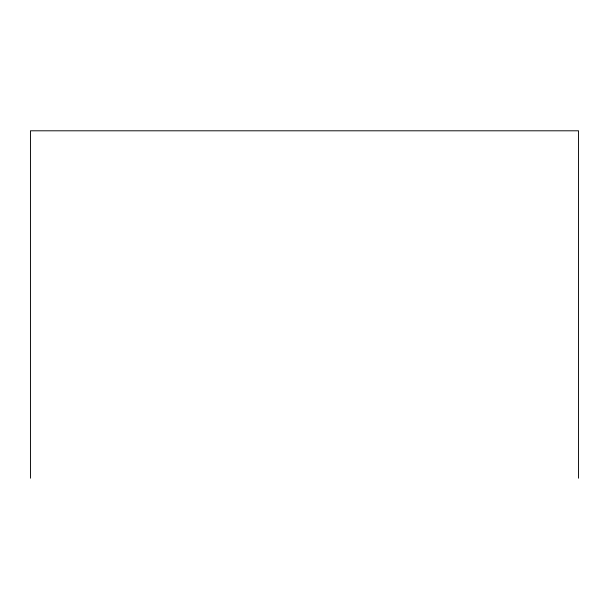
<?xml version="1.0" encoding="UTF-8"?>
<svg xmlns="http://www.w3.org/2000/svg" width="609" height="609" viewBox="0 0 609 609"><rect width="100%" height="100%" fill="white"/><g stroke="black" fill="none" stroke-linecap="round" stroke-linejoin="round"><path stroke-width="0.91" d="M578.55 478.202L578.55 130.798L30.45 130.798L30.45 478.202"/></g></svg>
